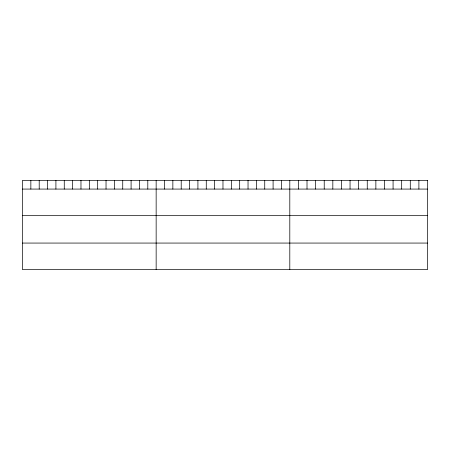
<?xml version="1.0" encoding="UTF-8"?>
<svg xmlns="http://www.w3.org/2000/svg" width="450" height="450" viewBox="0 0 450 450"><rect width="100%" height="100%" fill="white"/><g stroke="black" fill="none" stroke-linecap="round" stroke-linejoin="round"><path stroke-width="0.67" d="M22.5 189.073L427.5 189.073M22.5 215.668L427.5 215.668M22.5 243.067L427.5 243.067M418.894 180.338L418.894 189.073M410.287 180.338L410.287 189.073M401.681 180.338L401.681 189.073M393.075 180.338L393.075 189.073M384.469 180.338L384.469 189.073M375.863 180.338L375.863 189.073M367.256 180.338L367.256 189.073M358.65 180.338L358.65 189.073M350.044 180.338L350.044 189.073M341.438 180.338L341.438 189.073M332.831 180.338L332.831 189.073M324.225 180.338L324.225 189.073M315.619 180.338L315.619 189.073M307.012 180.338L307.012 189.073M298.406 180.338L298.406 189.073M289.8 180.338L289.8 269.662M281.447 180.338L281.447 189.073M273.094 180.338L273.094 189.073M264.741 180.338L264.741 189.073M256.387 180.338L256.387 189.073M248.034 180.338L248.034 189.073M239.681 180.338L239.681 189.073M231.328 180.338L231.328 189.073M222.975 180.338L222.975 189.073M214.622 180.338L214.622 189.073M206.269 180.338L206.269 189.073M197.916 180.338L197.916 189.073M189.562 180.338L189.562 189.073M181.209 180.338L181.209 189.073M172.856 180.338L172.856 189.073M164.503 180.338L164.503 189.073M156.15 180.338L156.15 269.662M147.797 180.338L147.797 189.073M139.444 180.338L139.444 189.073M131.091 180.338L131.091 189.073M122.737 180.338L122.737 189.073M114.384 180.338L114.384 189.073M106.031 180.338L106.031 189.073M97.678 180.338L97.678 189.073M89.325 180.338L89.325 189.073M80.972 180.338L80.972 189.073M72.619 180.338L72.619 189.073M64.266 180.338L64.266 189.073M55.913 180.338L55.913 189.073M47.559 180.338L47.559 189.073M39.206 180.338L39.206 189.073M30.853 180.338L30.853 189.073M427.5 180.338L22.5 180.338L22.5 269.662L427.5 269.662L427.5 180.338"/></g></svg>
